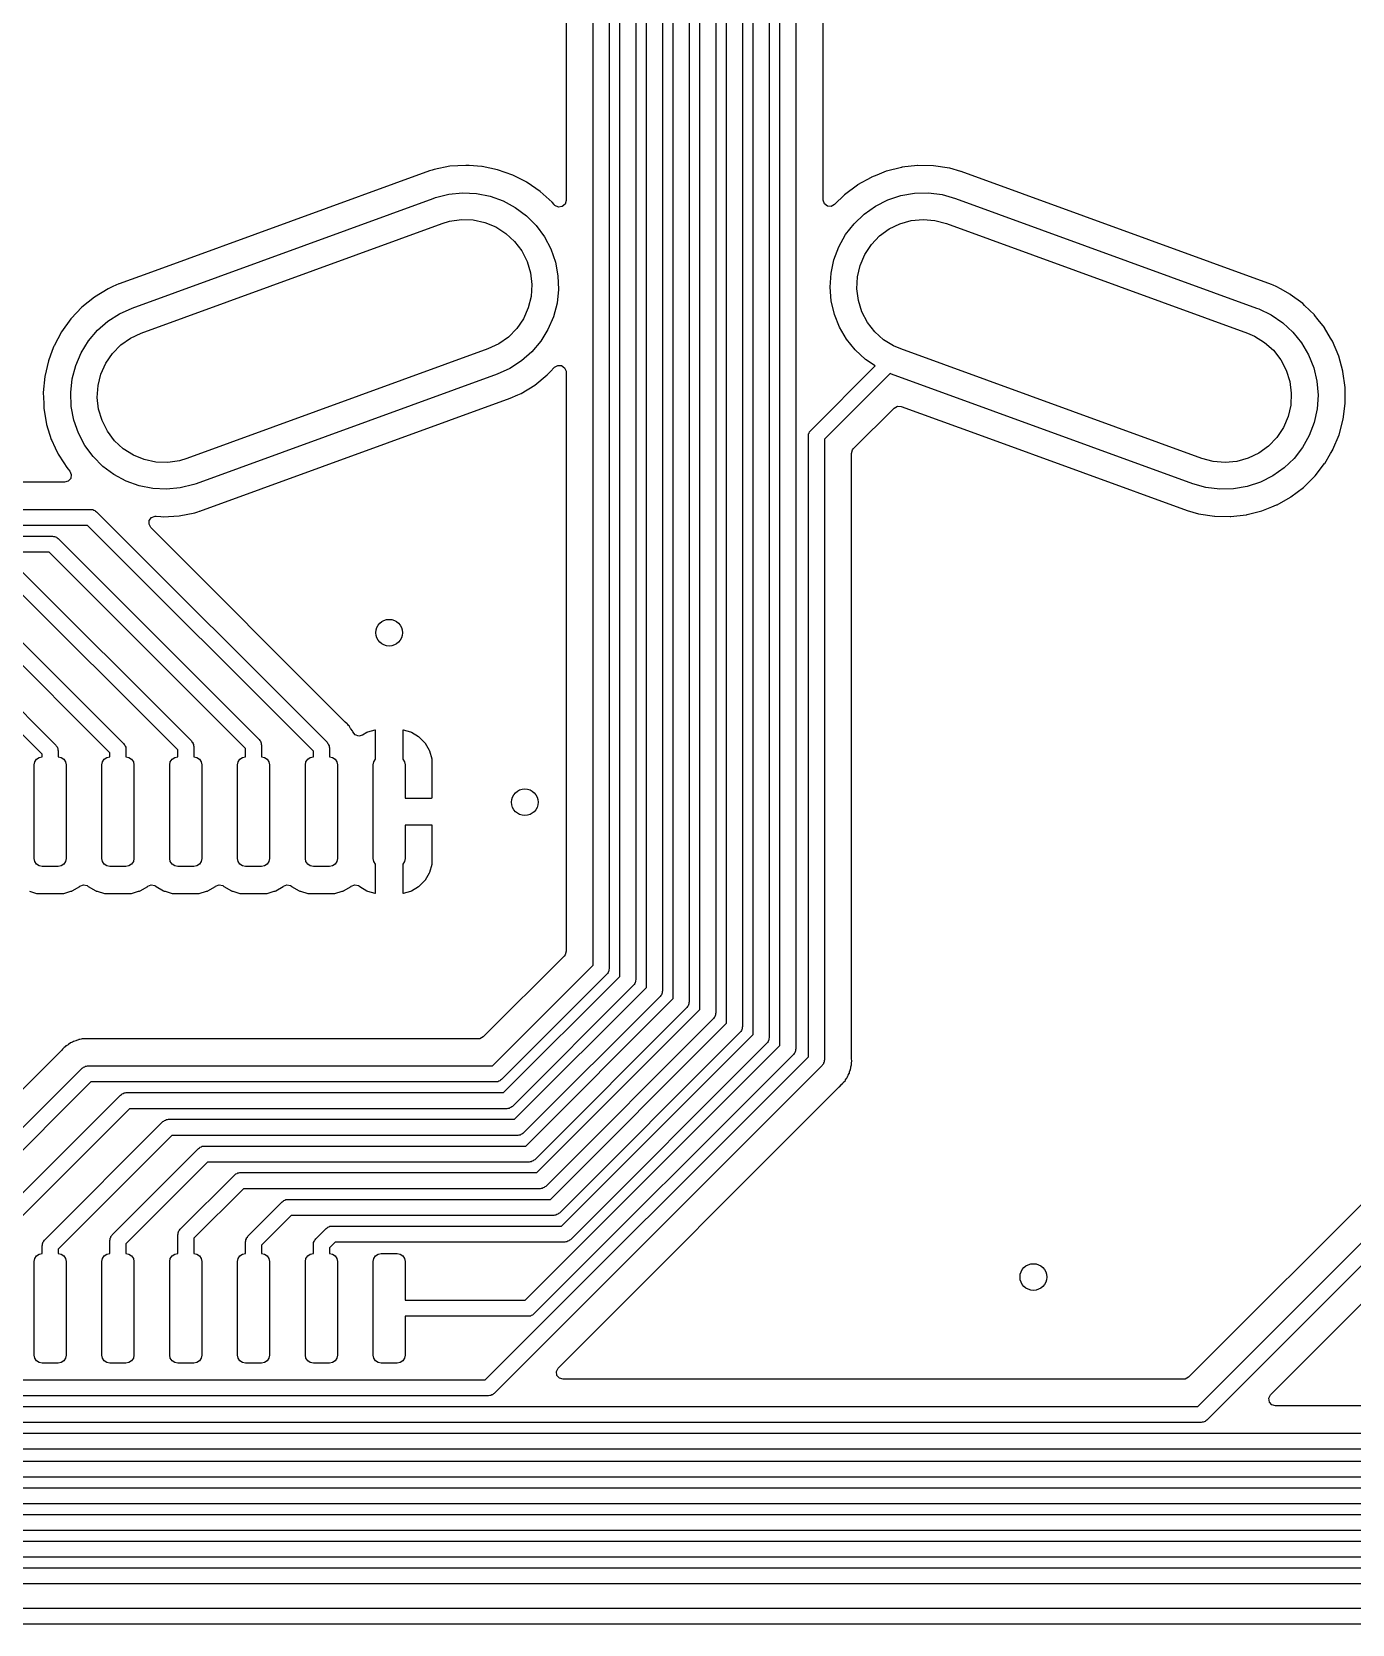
# Model space of a CAD drawing. Extents: x 14 to 417, y -165 to -100.
# Drawn here: x 203.49 to 228.22, y -162.71 to -132.89 of the extents above; entities that cross this region are included whole.
import ezdxf

# ---------------------------------------------------------------- set-up
doc = ezdxf.new("R2010")
doc.units = 0
doc.layers.add('BLACK', color=7, linetype='CONTINUOUS')

msp = doc.modelspace()

# ---------------------------------------------------------------- linework, layer by layer
at = {"layer": 'BLACK', "linetype": 'CONTINUOUS'}
for p, q in [((214.006, -150.373), (214.006, -114.037)), ((214.306, -114.099), (214.306, -150.436)), ((214.506, -150.58), (214.506, -114.244)), ((214.806, -114.306), (214.806, -150.642)), ((215.005, -150.787), (215.005, -114.451)), ((215.305, -114.513), (215.305, -150.849)), ((215.505, -150.994), (215.505, -114.658)), ((215.805, -114.72), (215.805, -151.056)), ((216.004, -151.201), (216.004, -114.865)), ((216.304, -114.927), (216.304, -151.263)), ((216.504, -151.459), (216.504, -115.072)), ((216.804, -115.134), (216.804, -151.475)), ((217.003, -151.666), (217.003, -115.279)), ((217.303, -115.341), (217.303, -151.702)), ((217.503, -151.872), (217.503, -118.897)), ((217.803, -118.96), (217.803, -151.935)), ((213.498, -130.64), (213.498, -136.052)), ((218.311, -136.04), (218.311, -130.675)), ((210.938, -135.498), (205.736, -137.392)), ((210.939, -135.498), (210.938, -135.498)), ((210.938, -135.498), (210.938, -135.498)), ((210.987, -135.483), (210.939, -135.498)), ((211.026, -135.471), (210.987, -135.483)), ((211.029, -135.469), (211.026, -135.471)), ((211.026, -135.471), (211.026, -135.471)), ((211.323, -135.412), (211.029, -135.469)), ((211.623, -135.394), (211.323, -135.412)), ((211.68, -135.399), (211.623, -135.394)), ((211.918, -135.416), (211.68, -135.399)), ((211.922, -135.416), (211.918, -135.416)), ((211.918, -135.416), (211.918, -135.416)), ((211.926, -135.417), (211.922, -135.416)), ((212.212, -135.477), (211.926, -135.417)), ((211.926, -135.417), (211.926, -135.417)), ((212.216, -135.478), (212.212, -135.477)), ((212.212, -135.477), (212.212, -135.477)), ((212.499, -135.577), (212.216, -135.478)), ((212.503, -135.579), (212.499, -135.577)), ((212.762, -135.712), (212.503, -135.579)), ((212.503, -135.579), (212.503, -135.579)), ((219.211, -135.619), (218.957, -135.762)), ((219.215, -135.617), (219.211, -135.619)), ((219.211, -135.619), (219.211, -135.619)), ((219.219, -135.615), (219.215, -135.617)), ((219.32, -135.575), (219.219, -135.615)), ((219.219, -135.615), (219.219, -135.615)), ((219.493, -135.505), (219.32, -135.575)), ((219.498, -135.504), (219.493, -135.505)), ((219.78, -135.433), (219.498, -135.504)), ((219.498, -135.504), (219.498, -135.504)), ((219.784, -135.432), (219.78, -135.433)), ((219.78, -135.433), (219.78, -135.433)), ((219.788, -135.431), (219.784, -135.432)), ((220.078, -135.398), (219.788, -135.431)), ((220.082, -135.397), (220.078, -135.398)), ((220.078, -135.398), (220.078, -135.398)), ((220.087, -135.397), (220.082, -135.397)), ((220.378, -135.402), (220.087, -135.397)), ((220.382, -135.402), (220.378, -135.402)), ((220.679, -135.447), (220.382, -135.402)), ((220.683, -135.448), (220.679, -135.447)), ((220.892, -135.509), (220.683, -135.448)), ((220.683, -135.448), (220.683, -135.448)), ((220.894, -135.51), (220.892, -135.509)), ((220.896, -135.51), (220.894, -135.51)), ((226.707, -137.625), (220.896, -135.51)), ((220.896, -135.51), (220.896, -135.51)), ((211.052, -135.998), (211.303, -135.935)), ((211.303, -135.935), (211.561, -135.909)), ((211.561, -135.909), (211.82, -135.921)), ((211.82, -135.921), (212.075, -135.972)), ((212.766, -135.714), (212.762, -135.712)), ((212.77, -135.716), (212.766, -135.714)), ((213.01, -135.882), (212.77, -135.716)), ((212.77, -135.716), (212.77, -135.716)), ((213.013, -135.884), (213.01, -135.882)), ((213.01, -135.882), (213.01, -135.882)), ((213.235, -136.086), (213.013, -135.884)), ((218.711, -135.947), (218.526, -136.13)), ((218.714, -135.944), (218.711, -135.947)), ((218.711, -135.947), (218.711, -135.947)), ((218.953, -135.764), (218.714, -135.944)), ((218.957, -135.762), (218.953, -135.764)), ((219.77, -135.96), (220.025, -135.916)), ((220.025, -135.916), (220.285, -135.91)), ((220.285, -135.91), (220.542, -135.943)), ((220.542, -135.943), (220.791, -136.013)), ((205.37, -138.066), (211.009, -136.013)), ((211.009, -136.013), (211.052, -135.998)), ((212.075, -135.972), (212.319, -136.059)), ((212.319, -136.059), (212.547, -136.182)), ((212.547, -136.182), (212.755, -136.337)), ((213.273, -136.13), (213.235, -136.086)), ((213.275, -136.133), (213.273, -136.13)), ((213.289, -136.147), (213.275, -136.133)), ((213.354, -136.176), (213.289, -136.147)), ((213.424, -136.166), (213.354, -136.176)), ((213.478, -136.12), (213.424, -136.166)), ((213.498, -136.052), (213.478, -136.12)), ((218.311, -136.049), (218.311, -136.04)), ((218.336, -136.115), (218.311, -136.049)), ((218.392, -136.158), (218.336, -136.115)), ((218.463, -136.164), (218.392, -136.158)), ((218.526, -136.13), (218.463, -136.164)), ((219.08, -136.308), (219.292, -136.158)), ((219.292, -136.158), (219.523, -136.041)), ((219.523, -136.041), (219.77, -135.96)), ((220.791, -136.013), (226.43, -138.066)), ((205.541, -138.535), (211.18, -136.483)), ((211.18, -136.483), (211.317, -136.442)), ((211.317, -136.442), (211.537, -136.41)), ((211.537, -136.41), (211.759, -136.417)), ((211.759, -136.417), (211.977, -136.464)), ((211.977, -136.464), (212.182, -136.548)), ((212.182, -136.548), (212.37, -136.668)), ((212.755, -136.337), (212.938, -136.521)), ((212.938, -136.521), (213.091, -136.731)), ((218.734, -136.692), (218.892, -136.487)), ((218.892, -136.487), (219.08, -136.308)), ((219.549, -136.586), (219.749, -136.489)), ((219.749, -136.489), (219.963, -136.429)), ((219.963, -136.429), (220.184, -136.408)), ((220.184, -136.408), (220.406, -136.426)), ((220.406, -136.426), (220.62, -136.483)), ((220.62, -136.483), (226.259, -138.535)), ((212.37, -136.668), (212.533, -136.818)), ((212.533, -136.818), (212.667, -136.996)), ((213.091, -136.731), (213.212, -136.96)), ((218.607, -136.918), (218.734, -136.692)), ((219.216, -136.878), (219.37, -136.717)), ((219.37, -136.717), (219.549, -136.586)), ((212.667, -136.996), (212.768, -137.194)), ((213.212, -136.96), (213.297, -137.205)), ((218.515, -137.161), (218.607, -136.918)), ((219.005, -137.268), (219.093, -137.063)), ((219.093, -137.063), (219.216, -136.878)), ((205.736, -137.392), (205.125, -137.614)), ((212.768, -137.194), (212.832, -137.407)), ((212.832, -137.407), (212.857, -137.627)), ((213.297, -137.205), (213.346, -137.46)), ((218.443, -137.673), (218.46, -137.414)), ((218.46, -137.414), (218.515, -137.161)), ((218.955, -137.484), (219.005, -137.268)), ((204.92, -137.704), (204.664, -137.86)), ((205.012, -137.664), (204.92, -137.704)), ((205.123, -137.615), (205.012, -137.664)), ((205.125, -137.614), (205.123, -137.615)), ((205.123, -137.615), (205.123, -137.615)), ((212.857, -137.627), (212.842, -137.849)), ((213.356, -137.719), (213.328, -137.977)), ((213.346, -137.46), (213.356, -137.719)), ((218.464, -137.932), (218.443, -137.673)), ((218.944, -137.706), (218.955, -137.484)), ((218.972, -137.926), (218.944, -137.706)), ((226.708, -137.626), (226.707, -137.625)), ((226.707, -137.625), (226.707, -137.625)), ((226.709, -137.626), (226.708, -137.626)), ((226.739, -137.639), (226.709, -137.626)), ((226.709, -137.626), (226.709, -137.626)), ((226.795, -137.662), (226.739, -137.639)), ((226.891, -137.715), (226.795, -137.662)), ((227.054, -137.805), (226.891, -137.715)), ((204.664, -137.86), (204.431, -138.049)), ((212.842, -137.849), (212.789, -138.065)), ((213.328, -137.977), (213.262, -138.228)), ((218.524, -138.184), (218.464, -137.932)), ((219.039, -138.138), (218.972, -137.926)), ((227.057, -137.807), (227.054, -137.805)), ((227.054, -137.805), (227.054, -137.805)), ((227.061, -137.81), (227.057, -137.807)), ((227.295, -137.984), (227.061, -137.81)), ((227.061, -137.81), (227.061, -137.81)), ((227.298, -137.986), (227.295, -137.984)), ((227.295, -137.984), (227.295, -137.984)), ((227.301, -137.989), (227.298, -137.986)), ((227.328, -138.016), (227.301, -137.989)), ((227.301, -137.989), (227.301, -137.989)), ((227.513, -138.195), (227.328, -138.016)), ((204.225, -138.267), (204.049, -138.511)), ((204.228, -138.264), (204.225, -138.267)), ((204.428, -138.052), (204.228, -138.264)), ((204.431, -138.049), (204.428, -138.052)), ((204.428, -138.052), (204.428, -138.052)), ((204.721, -138.483), (204.916, -138.312)), ((204.916, -138.312), (205.134, -138.172)), ((205.134, -138.172), (205.37, -138.066)), ((212.698, -138.268), (212.573, -138.451)), ((212.789, -138.065), (212.698, -138.268)), ((213.262, -138.228), (213.159, -138.466)), ((218.62, -138.425), (218.524, -138.184)), ((219.142, -138.335), (219.039, -138.138)), ((219.279, -138.51), (219.142, -138.335)), ((226.43, -138.066), (226.472, -138.082)), ((226.472, -138.082), (226.706, -138.195)), ((226.706, -138.195), (226.92, -138.34)), ((226.92, -138.34), (227.111, -138.517)), ((227.516, -138.199), (227.513, -138.195)), ((227.584, -138.285), (227.516, -138.199)), ((227.516, -138.199), (227.516, -138.199)), ((227.699, -138.431), (227.584, -138.285)), ((204.049, -138.511), (203.908, -138.775)), ((204.553, -138.681), (204.721, -138.483)), ((205.159, -138.758), (205.34, -138.63)), ((205.34, -138.63), (205.541, -138.535)), ((212.417, -138.61), (212.236, -138.738)), ((212.573, -138.451), (212.417, -138.61)), ((213.159, -138.466), (213.023, -138.687)), ((218.751, -138.649), (218.62, -138.425)), ((219.444, -138.659), (219.279, -138.51)), ((226.259, -138.535), (226.391, -138.592)), ((226.391, -138.592), (226.58, -138.709)), ((227.111, -138.517), (227.273, -138.719)), ((227.701, -138.435), (227.699, -138.431)), ((227.817, -138.63), (227.701, -138.435)), ((227.701, -138.435), (227.701, -138.435)), ((227.851, -138.689), (227.817, -138.63)), ((203.875, -138.861), (203.802, -139.056)), ((203.906, -138.779), (203.875, -138.861)), ((203.908, -138.775), (203.906, -138.779)), ((203.906, -138.779), (203.906, -138.779)), ((204.314, -139.14), (204.417, -138.902)), ((204.417, -138.902), (204.553, -138.681)), ((204.878, -139.1), (205.003, -138.917)), ((205.003, -138.917), (205.159, -138.758)), ((212.035, -138.833), (206.396, -140.885)), ((212.236, -138.738), (212.035, -138.833)), ((212.855, -138.885), (212.66, -139.056)), ((213.023, -138.687), (212.855, -138.885)), ((218.913, -138.851), (218.751, -138.649)), ((219.104, -139.028), (218.913, -138.851)), ((219.633, -138.776), (219.444, -138.659)), ((219.765, -138.833), (219.633, -138.776)), ((225.404, -140.885), (219.765, -138.833)), ((226.58, -138.709), (226.745, -138.858)), ((226.745, -138.858), (226.882, -139.033)), ((227.273, -138.719), (227.404, -138.943)), ((227.969, -138.966), (227.851, -138.689)), ((203.802, -139.056), (203.734, -139.348)), ((204.248, -139.391), (204.314, -139.14)), ((204.787, -139.303), (204.878, -139.1)), ((212.442, -139.196), (212.206, -139.302)), ((212.66, -139.056), (212.442, -139.196)), ((213.198, -139.263), (213.28, -139.176)), ((213.28, -139.176), (213.341, -139.14)), ((213.341, -139.14), (213.412, -139.143)), ((213.412, -139.143), (213.47, -139.184)), ((213.47, -139.184), (213.497, -139.25)), ((218.08, -140.356), (219.285, -139.151)), ((219.285, -139.151), (219.104, -139.028)), ((225.329, -158.634), (244.766, -139.197)), ((226.882, -139.033), (226.985, -139.23)), ((226.985, -139.23), (227.052, -139.442)), ((227.404, -138.943), (227.5, -139.184)), ((227.5, -139.184), (227.56, -139.436)), ((227.97, -138.97), (227.969, -138.966)), ((228.047, -139.251), (227.97, -138.97)), ((227.97, -138.97), (227.97, -138.97)), ((203.734, -139.348), (203.706, -139.647)), ((204.22, -139.649), (204.248, -139.391)), ((204.719, -139.741), (204.734, -139.519)), ((204.734, -139.519), (204.787, -139.303)), ((212.206, -139.302), (206.567, -141.355)), ((212.656, -139.664), (212.912, -139.508)), ((212.912, -139.508), (213.145, -139.319)), ((213.145, -139.319), (213.198, -139.263)), ((213.497, -139.25), (213.498, -139.263)), ((213.498, -139.263), (213.498, -150.111)), ((219.568, -139.292), (218.336, -140.524)), ((219.594, -139.302), (219.568, -139.292)), ((225.233, -141.355), (219.594, -139.302)), ((243.902, -139.341), (225.155, -158.088)), ((245.061, -139.327), (225.497, -158.89)), ((227.052, -139.442), (227.08, -139.662)), ((227.56, -139.436), (227.581, -139.695)), ((228.048, -139.255), (228.047, -139.251)), ((228.047, -139.251), (228.047, -139.251)), ((228.089, -139.552), (228.048, -139.255)), ((203.706, -139.647), (203.714, -139.848)), ((204.23, -139.908), (204.22, -139.649)), ((204.744, -139.961), (204.719, -139.741)), ((206.638, -141.87), (212.449, -139.755)), ((212.449, -139.755), (212.451, -139.754)), ((212.449, -139.755), (212.449, -139.755)), ((212.451, -139.754), (212.453, -139.753)), ((212.453, -139.753), (212.593, -139.691)), ((212.453, -139.753), (212.453, -139.753)), ((212.593, -139.691), (212.656, -139.664)), ((227.08, -139.662), (227.069, -139.884)), ((227.581, -139.695), (227.564, -139.954)), ((228.089, -139.556), (228.089, -139.552)), ((228.089, -139.647), (228.089, -139.556)), ((228.089, -139.556), (228.089, -139.556)), ((228.089, -139.651), (228.089, -139.647)), ((228.09, -139.852), (228.089, -139.651)), ((203.714, -139.848), (203.717, -139.938)), ((203.717, -139.938), (203.718, -139.947)), ((203.718, -139.947), (203.769, -140.242)), ((204.279, -140.163), (204.23, -139.908)), ((204.808, -140.174), (204.744, -139.961)), ((218.881, -140.698), (219.641, -139.938)), ((219.641, -139.938), (219.704, -139.904)), ((219.704, -139.904), (219.773, -139.909)), ((219.773, -139.909), (221.221, -140.435)), ((226.696, -158.41), (245.134, -139.972)), ((227.019, -140.1), (226.931, -140.305)), ((227.069, -139.884), (227.019, -140.1)), ((227.564, -139.954), (227.509, -140.207)), ((228.052, -140.15), (228.09, -139.852)), ((203.769, -140.242), (203.77, -140.246)), ((203.77, -140.246), (203.77, -140.246)), ((203.77, -140.246), (203.857, -140.525)), ((204.364, -140.408), (204.279, -140.163)), ((204.485, -140.637), (204.364, -140.408)), ((204.909, -140.372), (204.808, -140.174)), ((205.043, -140.55), (204.909, -140.372)), ((218.041, -140.423), (218.051, -140.406)), ((218.041, -140.443), (218.041, -140.423)), ((218.051, -140.406), (218.056, -140.387)), ((218.056, -140.387), (218.07, -140.373)), ((218.07, -140.373), (218.08, -140.356)), ((226.931, -140.305), (226.808, -140.49)), ((227.509, -140.207), (227.417, -140.45)), ((227.974, -140.44), (228.052, -140.15)), ((203.857, -140.525), (203.859, -140.529)), ((203.859, -140.529), (203.86, -140.532)), ((203.86, -140.532), (203.86, -140.532)), ((203.86, -140.532), (203.931, -140.685)), ((203.931, -140.685), (203.985, -140.801)), ((204.638, -140.847), (204.485, -140.637)), ((205.206, -140.7), (205.043, -140.55)), ((205.394, -140.82), (205.206, -140.7)), ((218.036, -140.462), (218.041, -140.443)), ((218.036, -152.084), (218.036, -140.462)), ((218.336, -140.524), (218.336, -152.146)), ((218.844, -140.787), (218.865, -140.719)), ((218.865, -140.719), (218.881, -140.698)), ((221.221, -140.435), (225.128, -141.858)), ((226.654, -140.651), (226.475, -140.782)), ((226.808, -140.49), (226.654, -140.651)), ((227.29, -140.676), (227.132, -140.881)), ((227.417, -140.45), (227.29, -140.676)), ((227.817, -140.788), (227.856, -140.72)), ((227.856, -140.72), (227.859, -140.717)), ((227.856, -140.72), (227.856, -140.72)), ((227.859, -140.717), (227.974, -140.44)), ((203.985, -140.801), (203.988, -140.804)), ((203.988, -140.804), (203.988, -140.804)), ((203.988, -140.804), (204.092, -140.967)), ((204.092, -140.967), (204.147, -141.053)), ((204.821, -141.031), (204.638, -140.847)), ((205.599, -140.904), (205.394, -140.82)), ((205.817, -140.951), (205.599, -140.904)), ((206.039, -140.958), (205.817, -140.951)), ((206.259, -140.926), (206.039, -140.958)), ((206.396, -140.885), (206.259, -140.926)), ((218.844, -152.109), (218.844, -140.787)), ((225.618, -140.942), (225.404, -140.885)), ((225.84, -140.96), (225.618, -140.942)), ((226.061, -140.939), (225.84, -140.96)), ((226.275, -140.879), (226.061, -140.939)), ((226.475, -140.782), (226.275, -140.879)), ((227.132, -140.881), (226.944, -141.06)), ((227.527, -141.209), (227.705, -140.979)), ((227.705, -140.979), (227.708, -140.976)), ((227.705, -140.979), (227.705, -140.979)), ((227.708, -140.976), (227.817, -140.788)), ((204.174, -141.308), (204.107, -141.327)), ((204.147, -141.053), (204.172, -141.083)), ((204.172, -141.083), (204.204, -141.12)), ((204.221, -141.255), (204.174, -141.308)), ((204.204, -141.12), (204.232, -141.185)), ((204.232, -141.185), (204.221, -141.255)), ((205.029, -141.186), (204.821, -141.031)), ((205.257, -141.309), (205.029, -141.186)), ((205.501, -141.396), (205.257, -141.309)), ((226.732, -141.21), (226.501, -141.327)), ((226.944, -141.06), (226.732, -141.21)), ((227.31, -141.424), (227.524, -141.213)), ((227.524, -141.213), (227.527, -141.209)), ((204.107, -141.327), (202.292, -141.327)), ((205.756, -141.447), (205.501, -141.396)), ((206.015, -141.459), (205.756, -141.447)), ((206.273, -141.433), (206.015, -141.459)), ((206.524, -141.37), (206.273, -141.433)), ((206.567, -141.355), (206.524, -141.37)), ((225.482, -141.425), (225.233, -141.355)), ((225.739, -141.458), (225.482, -141.425)), ((225.999, -141.452), (225.739, -141.458)), ((226.254, -141.408), (225.999, -141.452)), ((226.501, -141.327), (226.254, -141.408)), ((226.813, -141.749), (227.067, -141.606)), ((227.067, -141.606), (227.071, -141.604)), ((227.067, -141.606), (227.067, -141.606)), ((227.071, -141.604), (227.31, -141.424)), ((193.805, -141.836), (204.597, -141.836)), ((204.597, -141.836), (204.616, -141.841)), ((204.616, -141.841), (204.636, -141.841)), ((204.636, -141.841), (204.653, -141.851)), ((204.653, -141.851), (204.672, -141.856)), ((204.672, -141.856), (204.686, -141.87)), ((204.686, -141.87), (204.703, -141.88)), ((204.703, -141.88), (209.021, -146.198)), ((206.253, -141.956), (206.547, -141.899)), ((206.547, -141.899), (206.601, -141.882)), ((206.601, -141.882), (206.635, -141.871)), ((206.635, -141.871), (206.637, -141.87)), ((206.635, -141.871), (206.635, -141.871)), ((206.637, -141.87), (206.638, -141.87)), ((206.638, -141.87), (206.638, -141.87)), ((225.128, -141.858), (225.128, -141.858)), ((225.128, -141.858), (225.13, -141.858)), ((225.13, -141.858), (225.132, -141.859)), ((225.132, -141.859), (225.132, -141.859)), ((225.132, -141.859), (225.341, -141.92)), ((225.341, -141.92), (225.341, -141.92)), ((225.341, -141.92), (225.345, -141.921)), ((225.345, -141.921), (225.642, -141.966)), ((226.254, -141.933), (226.526, -141.864)), ((226.526, -141.864), (226.531, -141.863)), ((226.526, -141.864), (226.526, -141.864)), ((226.531, -141.863), (226.716, -141.789)), ((226.716, -141.789), (226.805, -141.753)), ((226.805, -141.753), (226.809, -141.751)), ((226.805, -141.753), (226.805, -141.753)), ((226.809, -141.751), (226.813, -141.749)), ((226.813, -141.749), (226.813, -141.749)), ((204.535, -142.136), (193.743, -142.136)), ((208.765, -146.366), (204.535, -142.136)), ((205.687, -142.116), (205.692, -142.045)), ((205.721, -142.178), (205.687, -142.116)), ((205.692, -142.045), (205.734, -141.989)), ((209.354, -145.812), (205.721, -142.178)), ((205.734, -141.989), (205.801, -141.964)), ((205.801, -141.964), (205.819, -141.964)), ((205.819, -141.964), (205.911, -141.97)), ((205.911, -141.97), (205.953, -141.974)), ((205.953, -141.974), (206.253, -141.956)), ((225.642, -141.966), (225.646, -141.966)), ((225.646, -141.966), (225.937, -141.971)), ((225.937, -141.971), (225.942, -141.971)), ((225.942, -141.971), (225.946, -141.97)), ((225.946, -141.97), (226.236, -141.937)), ((225.946, -141.97), (225.946, -141.97)), ((226.236, -141.937), (226.24, -141.936)), ((226.24, -141.936), (226.254, -141.933)), ((193.598, -142.335), (203.877, -142.335)), ((203.877, -142.335), (203.896, -142.341)), ((203.896, -142.341), (203.916, -142.341)), ((203.916, -142.341), (203.933, -142.35)), ((203.933, -142.35), (203.952, -142.356)), ((203.952, -142.356), (203.966, -142.37)), ((203.966, -142.37), (203.983, -142.379)), ((203.983, -142.379), (207.751, -146.147)), ((203.815, -142.635), (193.536, -142.635)), ((207.495, -146.315), (203.815, -142.635)), ((203.187, -142.879), (206.481, -146.173)), ((202.366, -143.378), (205.211, -146.223)), ((206.225, -146.341), (203.019, -143.135)), ((204.955, -146.392), (202.198, -143.634)), ((201.57, -143.878), (203.941, -146.249)), ((203.685, -146.417), (201.402, -144.134)), ((209.363, -145.82), (209.354, -145.812)), ((209.399, -145.85), (209.363, -145.82)), ((209.404, -145.856), (209.399, -145.85)), ((209.411, -145.867), (209.404, -145.856)), ((209.424, -145.882), (209.411, -145.867)), ((209.439, -145.897), (209.424, -145.882)), ((209.443, -145.904), (209.439, -145.897)), ((209.463, -145.937), (209.443, -145.904)), ((209.443, -145.904), (209.443, -145.904)), ((209.469, -145.947), (209.463, -145.937)), ((209.497, -145.984), (209.469, -145.947)), ((209.504, -146.002), (209.497, -145.984)), ((209.549, -146.059), (209.504, -146.002)), ((209.616, -146.081), (209.549, -146.059)), ((209.685, -146.064), (209.616, -146.081)), ((209.765, -146.016), (209.685, -146.064)), ((209.779, -146.01), (209.765, -146.016)), ((209.919, -145.969), (209.779, -146.01)), ((209.927, -145.971), (209.919, -145.969)), ((209.931, -145.984), (209.927, -145.971)), ((209.931, -146.514), (209.931, -145.984)), ((210.442, -145.971), (210.439, -145.978)), ((210.439, -145.978), (210.439, -146.514)), ((210.456, -145.971), (210.442, -145.971)), ((210.591, -146.01), (210.456, -145.971)), ((210.605, -146.016), (210.591, -146.01)), ((210.735, -146.093), (210.605, -146.016)), ((210.747, -146.103), (210.735, -146.093)), ((203.941, -146.249), (203.951, -146.266)), ((203.951, -146.266), (203.965, -146.28)), ((203.965, -146.28), (203.97, -146.299)), ((203.97, -146.299), (203.98, -146.316)), ((203.98, -146.316), (203.98, -146.336)), ((203.98, -146.336), (203.985, -146.355)), ((203.985, -146.355), (203.985, -146.471)), ((204.955, -146.471), (204.955, -146.392)), ((205.211, -146.223), (205.221, -146.24)), ((205.221, -146.24), (205.235, -146.254)), ((205.235, -146.254), (205.24, -146.273)), ((205.24, -146.273), (205.25, -146.291)), ((205.25, -146.291), (205.25, -146.31)), ((205.25, -146.31), (205.255, -146.329)), ((205.255, -146.329), (205.255, -146.471)), ((206.225, -146.471), (206.225, -146.341)), ((206.481, -146.173), (206.491, -146.19)), ((206.491, -146.19), (206.505, -146.204)), ((206.505, -146.204), (206.51, -146.223)), ((206.51, -146.223), (206.52, -146.24)), ((206.52, -146.24), (206.52, -146.26)), ((206.52, -146.26), (206.525, -146.279)), ((206.525, -146.279), (206.525, -146.471)), ((207.495, -146.471), (207.495, -146.315)), ((207.751, -146.147), (207.761, -146.164)), ((207.761, -146.164), (207.775, -146.178)), ((207.775, -146.178), (207.78, -146.197)), ((207.78, -146.197), (207.79, -146.214)), ((207.79, -146.214), (207.79, -146.234)), ((207.79, -146.234), (207.795, -146.253)), ((207.795, -146.253), (207.795, -146.471)), ((208.765, -146.471), (208.765, -146.366)), ((209.021, -146.198), (209.031, -146.215)), ((209.031, -146.215), (209.045, -146.229)), ((209.045, -146.229), (209.05, -146.248)), ((209.05, -146.248), (209.06, -146.265)), ((209.06, -146.265), (209.06, -146.285)), ((209.06, -146.285), (209.065, -146.304)), ((209.065, -146.304), (209.065, -146.471)), ((210.853, -146.209), (210.747, -146.103)), ((210.863, -146.221), (210.853, -146.209)), ((210.94, -146.351), (210.863, -146.221)), ((210.946, -146.365), (210.94, -146.351)), ((210.988, -146.511), (210.946, -146.365)), ((203.535, -146.621), (203.546, -146.564)), ((203.535, -148.371), (203.535, -146.621)), ((203.546, -146.564), (203.579, -146.515)), ((203.579, -146.515), (203.628, -146.482)), ((203.628, -146.482), (203.685, -146.471)), ((203.685, -146.471), (203.685, -146.417)), ((203.985, -146.471), (204.042, -146.482)), ((204.042, -146.482), (204.091, -146.515)), ((204.091, -146.515), (204.124, -146.564)), ((204.124, -146.564), (204.135, -146.621)), ((204.135, -146.621), (204.135, -148.371)), ((204.805, -146.621), (204.816, -146.564)), ((204.805, -148.371), (204.805, -146.621)), ((204.816, -146.564), (204.849, -146.515)), ((204.849, -146.515), (204.898, -146.482)), ((204.898, -146.482), (204.955, -146.471)), ((205.255, -146.471), (205.312, -146.482)), ((205.312, -146.482), (205.361, -146.515)), ((205.361, -146.515), (205.394, -146.564)), ((205.394, -146.564), (205.405, -146.621)), ((205.405, -146.621), (205.405, -148.371)), ((206.075, -146.621), (206.086, -146.564)), ((206.075, -148.371), (206.075, -146.621)), ((206.086, -146.564), (206.119, -146.515)), ((206.119, -146.515), (206.168, -146.482)), ((206.168, -146.482), (206.225, -146.471)), ((206.525, -146.471), (206.582, -146.482)), ((206.582, -146.482), (206.631, -146.515)), ((206.631, -146.515), (206.664, -146.564)), ((206.664, -146.564), (206.675, -146.621)), ((206.675, -146.621), (206.675, -148.371)), ((207.345, -146.621), (207.356, -146.564)), ((207.345, -148.371), (207.345, -146.621)), ((207.356, -146.564), (207.389, -146.515)), ((207.389, -146.515), (207.438, -146.482)), ((207.438, -146.482), (207.495, -146.471)), ((207.795, -146.471), (207.852, -146.482)), ((207.852, -146.482), (207.901, -146.515)), ((207.901, -146.515), (207.934, -146.564)), ((207.934, -146.564), (207.945, -146.621)), ((207.945, -146.621), (207.945, -148.371)), ((208.615, -146.621), (208.626, -146.564)), ((208.615, -148.371), (208.615, -146.621)), ((208.626, -146.564), (208.659, -146.515)), ((208.659, -146.515), (208.708, -146.482)), ((208.708, -146.482), (208.765, -146.471)), ((209.065, -146.471), (209.122, -146.482)), ((209.122, -146.482), (209.171, -146.515)), ((209.171, -146.515), (209.204, -146.564)), ((209.204, -146.564), (209.215, -146.621)), ((209.215, -146.621), (209.215, -148.371)), ((209.885, -146.621), (209.896, -146.564)), ((209.885, -148.371), (209.885, -146.621)), ((209.896, -146.564), (209.929, -146.515)), ((209.929, -146.515), (209.931, -146.514)), ((210.439, -146.514), (210.441, -146.515)), ((210.441, -146.515), (210.474, -146.564)), ((210.474, -146.564), (210.485, -146.621)), ((210.485, -146.621), (210.485, -147.242)), ((210.991, -146.524), (210.988, -146.511)), ((210.993, -146.552), (210.991, -146.524)), ((210.993, -146.557), (210.993, -146.552)), ((210.993, -147.228), (210.993, -146.557)), ((210.485, -147.242), (210.975, -147.242)), ((210.975, -147.242), (210.99, -147.238)), ((210.99, -147.238), (210.991, -147.236)), ((210.991, -147.236), (210.993, -147.228)), ((210.979, -147.75), (210.485, -147.75)), ((210.485, -147.75), (210.485, -148.371)), ((210.987, -147.752), (210.979, -147.75)), ((210.989, -147.753), (210.987, -147.752)), ((210.993, -147.768), (210.989, -147.753)), ((210.993, -148.435), (210.993, -147.768)), ((203.546, -148.428), (203.535, -148.371)), ((203.579, -148.477), (203.546, -148.428)), ((203.628, -148.51), (203.579, -148.477)), ((204.091, -148.477), (204.042, -148.51)), ((204.124, -148.428), (204.091, -148.477)), ((204.135, -148.371), (204.124, -148.428)), ((204.816, -148.428), (204.805, -148.371)), ((204.849, -148.477), (204.816, -148.428)), ((204.898, -148.51), (204.849, -148.477)), ((205.361, -148.477), (205.312, -148.51)), ((205.394, -148.428), (205.361, -148.477)), ((205.405, -148.371), (205.394, -148.428)), ((206.086, -148.428), (206.075, -148.371)), ((206.119, -148.477), (206.086, -148.428)), ((206.168, -148.51), (206.119, -148.477)), ((206.631, -148.477), (206.582, -148.51)), ((206.664, -148.428), (206.631, -148.477)), ((206.675, -148.371), (206.664, -148.428)), ((207.356, -148.428), (207.345, -148.371)), ((207.389, -148.477), (207.356, -148.428)), ((207.438, -148.51), (207.389, -148.477)), ((207.901, -148.477), (207.852, -148.51)), ((207.934, -148.428), (207.901, -148.477)), ((207.945, -148.371), (207.934, -148.428)), ((208.626, -148.428), (208.615, -148.371)), ((208.659, -148.477), (208.626, -148.428)), ((208.708, -148.51), (208.659, -148.477)), ((209.171, -148.477), (209.122, -148.51)), ((209.204, -148.428), (209.171, -148.477)), ((209.215, -148.371), (209.204, -148.428)), ((209.896, -148.428), (209.885, -148.371)), ((209.929, -148.477), (209.896, -148.428)), ((209.931, -148.478), (209.929, -148.477)), ((209.931, -149.014), (209.931, -148.478)), ((210.441, -148.477), (210.439, -148.478)), ((210.439, -148.478), (210.439, -149.008)), ((210.474, -148.428), (210.441, -148.477)), ((210.485, -148.371), (210.474, -148.428)), ((210.946, -148.627), (210.988, -148.481)), ((210.988, -148.481), (210.991, -148.468)), ((210.991, -148.468), (210.993, -148.44)), ((210.993, -148.44), (210.993, -148.435)), ((203.685, -148.521), (203.628, -148.51)), ((203.985, -148.521), (203.685, -148.521)), ((204.042, -148.51), (203.985, -148.521)), ((204.955, -148.521), (204.898, -148.51)), ((205.255, -148.521), (204.955, -148.521)), ((205.312, -148.51), (205.255, -148.521)), ((206.225, -148.521), (206.168, -148.51)), ((206.525, -148.521), (206.225, -148.521)), ((206.582, -148.51), (206.525, -148.521)), ((207.495, -148.521), (207.438, -148.51)), ((207.795, -148.521), (207.495, -148.521)), ((207.852, -148.51), (207.795, -148.521)), ((208.765, -148.521), (208.708, -148.51)), ((209.065, -148.521), (208.765, -148.521)), ((209.122, -148.51), (209.065, -148.521)), ((210.853, -148.783), (210.863, -148.771)), ((210.863, -148.771), (210.94, -148.641)), ((210.94, -148.641), (210.946, -148.627)), ((203.447, -148.988), (203.581, -149.027)), ((203.581, -149.027), (203.588, -149.027)), ((203.588, -149.027), (203.588, -149.027)), ((203.588, -149.027), (203.616, -149.029)), ((203.616, -149.029), (203.616, -149.029)), ((203.616, -149.029), (203.618, -149.029)), ((203.618, -149.029), (204.052, -149.029)), ((204.052, -149.029), (204.054, -149.029)), ((204.054, -149.029), (204.082, -149.027)), ((204.054, -149.029), (204.054, -149.029)), ((204.082, -149.027), (204.082, -149.027)), ((204.082, -149.027), (204.089, -149.027)), ((204.089, -149.027), (204.223, -148.988)), ((204.223, -148.988), (204.241, -148.982)), ((204.241, -148.982), (204.249, -148.98)), ((204.241, -148.982), (204.241, -148.982)), ((204.249, -148.98), (204.392, -148.895)), ((204.392, -148.895), (204.394, -148.893)), ((204.394, -148.893), (204.459, -148.867)), ((204.459, -148.867), (204.528, -148.881)), ((204.528, -148.881), (204.544, -148.892)), ((204.544, -148.892), (204.548, -148.895)), ((204.548, -148.895), (204.691, -148.98)), ((204.691, -148.98), (204.699, -148.982)), ((204.699, -148.982), (204.699, -148.982)), ((204.699, -148.982), (204.717, -148.988)), ((204.717, -148.988), (204.851, -149.027)), ((204.851, -149.027), (204.858, -149.027)), ((204.858, -149.027), (204.858, -149.027)), ((204.858, -149.027), (204.886, -149.029)), ((204.886, -149.029), (204.886, -149.029)), ((204.886, -149.029), (204.888, -149.029)), ((204.888, -149.029), (205.322, -149.029)), ((205.322, -149.029), (205.324, -149.029)), ((205.324, -149.029), (205.352, -149.027)), ((205.324, -149.029), (205.324, -149.029)), ((205.352, -149.027), (205.352, -149.027)), ((205.352, -149.027), (205.359, -149.027)), ((205.359, -149.027), (205.493, -148.988)), ((205.493, -148.988), (205.511, -148.982)), ((205.511, -148.982), (205.519, -148.98)), ((205.511, -148.982), (205.511, -148.982)), ((205.519, -148.98), (205.662, -148.895)), ((205.662, -148.895), (205.664, -148.893)), ((205.664, -148.893), (205.729, -148.867)), ((205.729, -148.867), (205.798, -148.881)), ((205.798, -148.881), (205.814, -148.892)), ((205.814, -148.892), (205.818, -148.895)), ((205.818, -148.895), (205.961, -148.98)), ((205.961, -148.98), (205.969, -148.982)), ((205.969, -148.982), (205.969, -148.982)), ((205.969, -148.982), (205.987, -148.988)), ((205.987, -148.988), (206.121, -149.027)), ((206.121, -149.027), (206.128, -149.027)), ((206.128, -149.027), (206.128, -149.027)), ((206.128, -149.027), (206.156, -149.029)), ((206.156, -149.029), (206.156, -149.029)), ((206.156, -149.029), (206.158, -149.029)), ((206.158, -149.029), (206.592, -149.029)), ((206.592, -149.029), (206.594, -149.029)), ((206.594, -149.029), (206.622, -149.027)), ((206.594, -149.029), (206.594, -149.029)), ((206.622, -149.027), (206.622, -149.027)), ((206.622, -149.027), (206.629, -149.027)), ((206.629, -149.027), (206.763, -148.988)), ((206.763, -148.988), (206.781, -148.982)), ((206.781, -148.982), (206.789, -148.98)), ((206.781, -148.982), (206.781, -148.982)), ((206.789, -148.98), (206.932, -148.895)), ((206.932, -148.895), (206.934, -148.893)), ((206.934, -148.893), (206.999, -148.867)), ((206.999, -148.867), (207.068, -148.881)), ((207.068, -148.881), (207.084, -148.892)), ((207.084, -148.892), (207.088, -148.895)), ((207.088, -148.895), (207.231, -148.98)), ((207.231, -148.98), (207.239, -148.982)), ((207.239, -148.982), (207.239, -148.982)), ((207.239, -148.982), (207.257, -148.988)), ((207.257, -148.988), (207.391, -149.027)), ((207.391, -149.027), (207.398, -149.027)), ((207.398, -149.027), (207.398, -149.027)), ((207.398, -149.027), (207.426, -149.029)), ((207.426, -149.029), (207.426, -149.029)), ((207.426, -149.029), (207.428, -149.029)), ((207.428, -149.029), (207.862, -149.029)), ((207.862, -149.029), (207.864, -149.029)), ((207.864, -149.029), (207.892, -149.027)), ((207.864, -149.029), (207.864, -149.029)), ((207.892, -149.027), (207.892, -149.027)), ((207.892, -149.027), (207.899, -149.027)), ((207.899, -149.027), (208.033, -148.988)), ((208.033, -148.988), (208.051, -148.982)), ((208.051, -148.982), (208.059, -148.98)), ((208.051, -148.982), (208.051, -148.982)), ((208.059, -148.98), (208.202, -148.895)), ((208.202, -148.895), (208.204, -148.893)), ((208.204, -148.893), (208.269, -148.867)), ((208.269, -148.867), (208.338, -148.881)), ((208.338, -148.881), (208.354, -148.892)), ((208.354, -148.892), (208.358, -148.895)), ((208.358, -148.895), (208.501, -148.98)), ((208.501, -148.98), (208.509, -148.982)), ((208.509, -148.982), (208.509, -148.982)), ((208.509, -148.982), (208.527, -148.988)), ((208.527, -148.988), (208.661, -149.027)), ((208.661, -149.027), (208.668, -149.027)), ((208.668, -149.027), (208.668, -149.027)), ((208.668, -149.027), (208.696, -149.029)), ((208.696, -149.029), (208.696, -149.029)), ((208.696, -149.029), (208.698, -149.029)), ((208.698, -149.029), (209.132, -149.029)), ((209.132, -149.029), (209.134, -149.029)), ((209.134, -149.029), (209.162, -149.027)), ((209.134, -149.029), (209.134, -149.029)), ((209.162, -149.027), (209.162, -149.027)), ((209.162, -149.027), (209.169, -149.027)), ((209.169, -149.027), (209.303, -148.988)), ((209.303, -148.988), (209.321, -148.982)), ((209.321, -148.982), (209.329, -148.98)), ((209.321, -148.982), (209.321, -148.982)), ((209.329, -148.98), (209.472, -148.895)), ((209.472, -148.895), (209.475, -148.893)), ((209.475, -148.893), (209.539, -148.867)), ((209.539, -148.867), (209.609, -148.881)), ((209.609, -148.881), (209.628, -148.893)), ((209.628, -148.893), (209.635, -148.899)), ((209.635, -148.899), (209.765, -148.976)), ((209.765, -148.976), (209.779, -148.982)), ((209.779, -148.982), (209.914, -149.021)), ((209.914, -149.021), (209.928, -149.021)), ((209.928, -149.021), (209.931, -149.014)), ((210.439, -149.008), (210.443, -149.021)), ((210.443, -149.021), (210.451, -149.023)), ((210.451, -149.023), (210.591, -148.982)), ((210.591, -148.982), (210.605, -148.976)), ((210.605, -148.976), (210.735, -148.899)), ((210.735, -148.899), (210.747, -148.889)), ((210.747, -148.889), (210.853, -148.783)), ((213.461, -150.2), (211.948, -151.713)), ((213.478, -150.179), (213.461, -150.2)), ((213.498, -150.111), (213.478, -150.179)), ((212.121, -152.258), (214.006, -150.373)), ((214.262, -150.542), (212.289, -152.514)), ((214.272, -150.524), (214.262, -150.542)), ((214.286, -150.511), (214.272, -150.524)), ((214.291, -150.491), (214.286, -150.511)), ((214.301, -150.474), (214.291, -150.491)), ((214.306, -150.436), (214.301, -150.455)), ((214.301, -150.455), (214.301, -150.474)), ((212.328, -152.758), (214.506, -150.58)), ((214.762, -150.748), (212.496, -153.014)), ((212.535, -153.257), (215.005, -150.787)), ((214.772, -150.731), (214.762, -150.748)), ((214.785, -150.717), (214.772, -150.731)), ((214.791, -150.698), (214.785, -150.717)), ((214.8, -150.681), (214.791, -150.698)), ((214.806, -150.642), (214.8, -150.661)), ((214.8, -150.661), (214.8, -150.681)), ((215.305, -150.849), (215.3, -150.868)), ((215.261, -150.955), (212.703, -153.513)), ((212.742, -153.757), (215.505, -150.994)), ((215.761, -151.162), (212.91, -154.013)), ((215.271, -150.938), (215.261, -150.955)), ((215.285, -150.924), (215.271, -150.938)), ((215.29, -150.905), (215.285, -150.924)), ((215.3, -150.888), (215.29, -150.905)), ((215.3, -150.868), (215.3, -150.888)), ((215.771, -151.145), (215.761, -151.162)), ((215.784, -151.131), (215.771, -151.145)), ((215.79, -151.112), (215.784, -151.131)), ((215.799, -151.095), (215.79, -151.112)), ((215.805, -151.056), (215.799, -151.075)), ((215.799, -151.075), (215.799, -151.095)), ((212.949, -154.256), (216.004, -151.201)), ((216.26, -151.369), (213.117, -154.512)), ((213.207, -154.756), (216.504, -151.459)), ((216.27, -151.352), (216.26, -151.369)), ((216.284, -151.338), (216.27, -151.352)), ((216.289, -151.319), (216.284, -151.338)), ((216.299, -151.302), (216.289, -151.319)), ((216.304, -151.263), (216.299, -151.282)), ((216.299, -151.282), (216.299, -151.302)), ((204.414, -151.759), (204.394, -151.763)), ((204.434, -151.753), (204.414, -151.759)), ((204.48, -151.751), (204.434, -151.753)), ((204.492, -151.75), (204.48, -151.751)), ((204.493, -151.75), (204.492, -151.75)), ((204.497, -151.75), (204.493, -151.75)), ((204.493, -151.75), (204.493, -151.75)), ((204.526, -151.75), (204.497, -151.75)), ((204.53, -151.75), (204.526, -151.75)), ((204.593, -151.748), (204.53, -151.75)), ((204.6, -151.747), (204.593, -151.748)), ((204.593, -151.748), (204.593, -151.748)), ((204.608, -151.749), (204.6, -151.747)), ((204.62, -151.75), (204.608, -151.749)), ((211.858, -151.75), (204.62, -151.75)), ((211.885, -151.747), (211.858, -151.75)), ((211.948, -151.713), (211.885, -151.747)), ((216.76, -151.627), (213.375, -155.012)), ((213.413, -155.255), (217.003, -151.666)), ((216.77, -151.61), (216.76, -151.627)), ((216.783, -151.596), (216.77, -151.61)), ((216.789, -151.577), (216.783, -151.596)), ((216.798, -151.56), (216.789, -151.577)), ((216.804, -151.521), (216.798, -151.54)), ((216.798, -151.54), (216.798, -151.56)), ((216.804, -151.475), (216.804, -151.475)), ((216.804, -151.475), (216.804, -151.521)), ((217.303, -151.728), (217.298, -151.747)), ((217.298, -151.747), (217.298, -151.767)), ((217.303, -151.702), (217.303, -151.702)), ((217.303, -151.702), (217.303, -151.728)), ((204.046, -151.969), (200.924, -155.091)), ((204.054, -151.96), (204.046, -151.969)), ((204.068, -151.943), (204.054, -151.96)), ((204.084, -151.924), (204.068, -151.943)), ((204.101, -151.912), (204.084, -151.924)), ((204.116, -151.899), (204.101, -151.912)), ((204.131, -151.884), (204.116, -151.899)), ((204.138, -151.88), (204.131, -151.884)), ((204.171, -151.86), (204.138, -151.88)), ((204.138, -151.88), (204.138, -151.88)), ((204.181, -151.854), (204.171, -151.86)), ((204.182, -151.853), (204.181, -151.854)), ((204.218, -151.827), (204.182, -151.853)), ((204.238, -151.819), (204.218, -151.827)), ((204.256, -151.81), (204.238, -151.819)), ((204.274, -151.799), (204.256, -151.81)), ((204.319, -151.786), (204.274, -151.799)), ((204.33, -151.782), (204.319, -151.786)), ((204.366, -151.768), (204.33, -151.782)), ((204.373, -151.765), (204.366, -151.768)), ((204.366, -151.768), (204.366, -151.768)), ((204.381, -151.764), (204.373, -151.765)), ((204.387, -151.764), (204.381, -151.764)), ((204.381, -151.764), (204.381, -151.764)), ((204.394, -151.763), (204.387, -151.764)), ((212.729, -156.646), (217.503, -151.872)), ((217.759, -152.041), (212.897, -156.902)), ((217.259, -151.834), (213.582, -155.511)), ((217.269, -151.817), (217.259, -151.834)), ((217.283, -151.803), (217.269, -151.817)), ((217.288, -151.784), (217.283, -151.803)), ((217.298, -151.767), (217.288, -151.784)), ((217.769, -152.024), (217.759, -152.041)), ((217.783, -152.01), (217.769, -152.024)), ((217.788, -151.991), (217.783, -152.01)), ((217.797, -151.973), (217.788, -151.991)), ((217.803, -151.935), (217.797, -151.954)), ((217.797, -151.954), (217.797, -151.973)), ((201.189, -155.545), (204.432, -152.302)), ((204.432, -152.302), (204.449, -152.292)), ((204.449, -152.292), (204.463, -152.278)), ((204.463, -152.278), (204.482, -152.273)), ((204.482, -152.273), (204.499, -152.263)), ((204.499, -152.263), (204.519, -152.263)), ((204.519, -152.263), (204.538, -152.258)), ((204.538, -152.258), (212.121, -152.258)), ((211.985, -158.134), (218.036, -152.084)), ((218.292, -152.252), (212.154, -158.39)), ((218.302, -152.235), (218.292, -152.252)), ((218.316, -152.221), (218.302, -152.235)), ((218.321, -152.202), (218.316, -152.221)), ((218.331, -152.185), (218.321, -152.202)), ((218.336, -152.146), (218.331, -152.165)), ((218.331, -152.165), (218.331, -152.185)), ((218.808, -152.37), (218.815, -152.351)), ((218.815, -152.351), (218.823, -152.331)), ((218.823, -152.331), (218.831, -152.286)), ((218.831, -152.286), (218.833, -152.274)), ((218.833, -152.274), (218.843, -152.237)), ((218.843, -152.237), (218.844, -152.229)), ((218.845, -152.121), (218.844, -152.109)), ((218.844, -152.208), (218.846, -152.188)), ((218.844, -152.229), (218.844, -152.208)), ((218.849, -152.167), (218.845, -152.121)), ((218.846, -152.188), (218.848, -152.175)), ((218.848, -152.175), (218.849, -152.167)), ((204.6, -152.558), (201.445, -155.713)), ((212.183, -152.558), (204.6, -152.558)), ((212.202, -152.553), (212.183, -152.558)), ((212.222, -152.553), (212.202, -152.553)), ((212.239, -152.543), (212.222, -152.553)), ((212.258, -152.538), (212.239, -152.543)), ((212.272, -152.524), (212.258, -152.538)), ((212.289, -152.514), (212.272, -152.524)), ((218.609, -152.657), (218.618, -152.648)), ((218.618, -152.648), (218.658, -152.606)), ((218.658, -152.606), (218.66, -152.603)), ((218.66, -152.603), (218.681, -152.582)), ((218.681, -152.582), (218.684, -152.579)), ((218.684, -152.579), (218.691, -152.57)), ((218.691, -152.57), (218.702, -152.558)), ((218.702, -152.558), (218.723, -152.536)), ((218.723, -152.536), (218.728, -152.527)), ((218.728, -152.527), (218.733, -152.517)), ((218.733, -152.517), (218.744, -152.501)), ((218.744, -152.501), (218.752, -152.49)), ((218.752, -152.49), (218.757, -152.484)), ((218.757, -152.484), (218.76, -152.477)), ((218.76, -152.477), (218.776, -152.441)), ((218.776, -152.441), (218.781, -152.431)), ((218.781, -152.431), (218.799, -152.397)), ((218.799, -152.397), (218.803, -152.39)), ((218.799, -152.397), (218.799, -152.397)), ((218.803, -152.39), (218.808, -152.37)), ((202.459, -155.494), (205.152, -152.802)), ((205.152, -152.802), (205.169, -152.792)), ((205.169, -152.792), (205.183, -152.778)), ((205.183, -152.778), (205.202, -152.773)), ((205.202, -152.773), (205.219, -152.763)), ((205.219, -152.763), (205.239, -152.763)), ((205.239, -152.763), (205.258, -152.758)), ((205.258, -152.758), (212.328, -152.758)), ((213.353, -157.91), (218.594, -152.67)), ((218.594, -152.67), (218.602, -152.662)), ((218.602, -152.662), (218.609, -152.657)), ((218.602, -152.662), (218.602, -152.662)), ((205.32, -153.058), (202.715, -155.663)), ((212.39, -153.058), (205.32, -153.058)), ((212.409, -153.053), (212.39, -153.058)), ((212.429, -153.053), (212.409, -153.053)), ((212.446, -153.043), (212.429, -153.053)), ((212.465, -153.038), (212.446, -153.043)), ((212.479, -153.024), (212.465, -153.038)), ((212.496, -153.014), (212.479, -153.024)), ((203.729, -155.52), (205.948, -153.301)), ((205.948, -153.301), (205.965, -153.291)), ((205.965, -153.291), (205.979, -153.277)), ((205.979, -153.277), (205.998, -153.272)), ((205.998, -153.272), (206.015, -153.262)), ((206.015, -153.262), (206.035, -153.262)), ((206.035, -153.262), (206.054, -153.257)), ((206.054, -153.257), (212.535, -153.257)), ((212.653, -153.542), (212.636, -153.552)), ((212.672, -153.537), (212.653, -153.542)), ((212.686, -153.523), (212.672, -153.537)), ((212.703, -153.513), (212.686, -153.523)), ((206.116, -153.557), (203.985, -155.688)), ((204.999, -155.418), (206.616, -153.801)), ((212.597, -153.557), (206.116, -153.557)), ((206.616, -153.801), (206.634, -153.791)), ((206.634, -153.791), (206.648, -153.777)), ((206.648, -153.777), (206.667, -153.772)), ((206.667, -153.772), (206.684, -153.762)), ((206.684, -153.762), (206.703, -153.762)), ((206.703, -153.762), (206.723, -153.757)), ((206.723, -153.757), (212.742, -153.757)), ((212.616, -153.552), (212.597, -153.557)), ((212.636, -153.552), (212.616, -153.552)), ((206.785, -154.057), (205.255, -155.586)), ((212.804, -154.057), (206.785, -154.057)), ((212.823, -154.052), (212.804, -154.057)), ((212.843, -154.052), (212.823, -154.052)), ((212.86, -154.042), (212.843, -154.052)), ((212.879, -154.037), (212.86, -154.042)), ((212.893, -154.023), (212.879, -154.037)), ((212.91, -154.013), (212.893, -154.023)), ((206.269, -155.317), (207.285, -154.3)), ((207.285, -154.3), (207.302, -154.29)), ((207.302, -154.29), (207.316, -154.276)), ((207.316, -154.276), (207.335, -154.271)), ((207.335, -154.271), (207.353, -154.261)), ((207.353, -154.261), (207.372, -154.261)), ((207.372, -154.261), (207.391, -154.256)), ((207.391, -154.256), (212.949, -154.256)), ((207.454, -154.556), (206.525, -155.485)), ((213.011, -154.556), (207.454, -154.556)), ((213.03, -154.551), (213.011, -154.556)), ((213.05, -154.551), (213.03, -154.551)), ((213.067, -154.541), (213.05, -154.551)), ((213.086, -154.536), (213.067, -154.541)), ((213.1, -154.522), (213.086, -154.536)), ((213.117, -154.512), (213.1, -154.522)), ((207.539, -155.444), (208.183, -154.8)), ((208.183, -154.8), (208.2, -154.79)), ((208.2, -154.79), (208.214, -154.776)), ((208.214, -154.776), (208.233, -154.771)), ((208.233, -154.771), (208.25, -154.761)), ((208.25, -154.761), (208.27, -154.761)), ((208.27, -154.761), (208.289, -154.756)), ((208.289, -154.756), (213.207, -154.756)), ((213.325, -155.041), (213.308, -155.051)), ((213.344, -155.036), (213.325, -155.041)), ((213.358, -155.022), (213.344, -155.036)), ((213.375, -155.012), (213.358, -155.022)), ((206.245, -155.348), (206.259, -155.334)), ((206.259, -155.334), (206.269, -155.317)), ((208.351, -155.056), (207.795, -155.612)), ((213.269, -155.056), (208.351, -155.056)), ((208.809, -155.494), (209.004, -155.299)), ((209.004, -155.299), (209.021, -155.289)), ((209.021, -155.289), (209.035, -155.275)), ((209.035, -155.275), (209.054, -155.27)), ((209.054, -155.27), (209.071, -155.26)), ((209.071, -155.26), (209.091, -155.26)), ((209.091, -155.26), (209.11, -155.255)), ((209.11, -155.255), (213.413, -155.255)), ((213.288, -155.051), (213.269, -155.056)), ((213.308, -155.051), (213.288, -155.051)), ((203.685, -155.626), (203.69, -155.607)), ((203.685, -155.771), (203.685, -155.626)), ((203.69, -155.587), (203.7, -155.57)), ((203.69, -155.607), (203.69, -155.587)), ((203.7, -155.57), (203.705, -155.551)), ((203.705, -155.551), (203.719, -155.537)), ((203.719, -155.537), (203.729, -155.52)), ((204.955, -155.524), (204.96, -155.505)), ((204.955, -155.771), (204.955, -155.524)), ((204.96, -155.485), (204.97, -155.468)), ((204.96, -155.505), (204.96, -155.485)), ((204.97, -155.468), (204.975, -155.449)), ((204.975, -155.449), (204.989, -155.435)), ((204.989, -155.435), (204.999, -155.418)), ((205.255, -155.586), (205.255, -155.771)), ((206.225, -155.423), (206.23, -155.404)), ((206.225, -155.771), (206.225, -155.423)), ((206.23, -155.384), (206.24, -155.367)), ((206.23, -155.404), (206.23, -155.384)), ((206.24, -155.367), (206.245, -155.348)), ((206.525, -155.485), (206.525, -155.771)), ((207.495, -155.55), (207.5, -155.531)), ((207.495, -155.771), (207.495, -155.55)), ((207.5, -155.511), (207.51, -155.494)), ((207.5, -155.531), (207.5, -155.511)), ((207.51, -155.494), (207.515, -155.475)), ((207.515, -155.475), (207.529, -155.461)), ((207.529, -155.461), (207.539, -155.444)), ((207.795, -155.612), (207.795, -155.771)), ((208.765, -155.6), (208.77, -155.581)), ((208.765, -155.771), (208.765, -155.6)), ((208.77, -155.562), (208.78, -155.544)), ((208.77, -155.581), (208.77, -155.562)), ((208.78, -155.544), (208.785, -155.525)), ((208.785, -155.525), (208.799, -155.511)), ((208.799, -155.511), (208.809, -155.494)), ((209.172, -155.555), (209.065, -155.663)), ((213.476, -155.555), (209.172, -155.555)), ((213.495, -155.55), (213.476, -155.555)), ((213.514, -155.55), (213.495, -155.55)), ((213.532, -155.54), (213.514, -155.55)), ((213.551, -155.535), (213.532, -155.54)), ((213.565, -155.521), (213.551, -155.535)), ((213.582, -155.511), (213.565, -155.521)), ((203.535, -155.921), (203.546, -155.864)), ((203.535, -157.671), (203.535, -155.921)), ((203.546, -155.864), (203.579, -155.815)), ((203.579, -155.815), (203.628, -155.782)), ((203.628, -155.782), (203.685, -155.771)), ((203.985, -155.688), (203.985, -155.771)), ((203.985, -155.771), (204.042, -155.782)), ((204.042, -155.782), (204.091, -155.815)), ((204.091, -155.815), (204.124, -155.864)), ((204.124, -155.864), (204.135, -155.921)), ((204.135, -155.921), (204.135, -157.671)), ((204.805, -155.921), (204.816, -155.864)), ((204.805, -157.671), (204.805, -155.921)), ((204.816, -155.864), (204.849, -155.815)), ((204.849, -155.815), (204.898, -155.782)), ((204.898, -155.782), (204.955, -155.771)), ((205.255, -155.771), (205.312, -155.782)), ((205.312, -155.782), (205.361, -155.815)), ((205.361, -155.815), (205.394, -155.864)), ((205.394, -155.864), (205.405, -155.921)), ((205.405, -155.921), (205.405, -157.671)), ((206.075, -155.921), (206.086, -155.864)), ((206.075, -157.671), (206.075, -155.921)), ((206.086, -155.864), (206.119, -155.815)), ((206.119, -155.815), (206.168, -155.782)), ((206.168, -155.782), (206.225, -155.771)), ((206.525, -155.771), (206.582, -155.782)), ((206.582, -155.782), (206.631, -155.815)), ((206.631, -155.815), (206.664, -155.864)), ((206.664, -155.864), (206.675, -155.921)), ((206.675, -155.921), (206.675, -157.671)), ((207.345, -155.921), (207.356, -155.864)), ((207.345, -157.671), (207.345, -155.921)), ((207.356, -155.864), (207.389, -155.815)), ((207.389, -155.815), (207.438, -155.782)), ((207.438, -155.782), (207.495, -155.771)), ((207.795, -155.771), (207.852, -155.782)), ((207.852, -155.782), (207.901, -155.815)), ((207.901, -155.815), (207.934, -155.864)), ((207.934, -155.864), (207.945, -155.921)), ((207.945, -155.921), (207.945, -157.671)), ((208.615, -155.921), (208.626, -155.864)), ((208.615, -157.671), (208.615, -155.921)), ((208.626, -155.864), (208.659, -155.815)), ((208.659, -155.815), (208.708, -155.782)), ((208.708, -155.782), (208.765, -155.771)), ((209.065, -155.663), (209.065, -155.771)), ((209.065, -155.771), (209.122, -155.782)), ((209.122, -155.782), (209.171, -155.815)), ((209.171, -155.815), (209.204, -155.864)), ((209.204, -155.864), (209.215, -155.921)), ((209.215, -155.921), (209.215, -157.671)), ((209.885, -155.921), (209.896, -155.864)), ((209.885, -157.671), (209.885, -155.921)), ((209.896, -155.864), (209.929, -155.815)), ((209.929, -155.815), (209.978, -155.782)), ((209.978, -155.782), (210.035, -155.771)), ((210.035, -155.771), (210.335, -155.771)), ((210.335, -155.771), (210.392, -155.782)), ((210.392, -155.782), (210.441, -155.815)), ((210.441, -155.815), (210.474, -155.864)), ((210.474, -155.864), (210.485, -155.921)), ((210.485, -155.921), (210.485, -156.646)), ((210.485, -156.646), (212.729, -156.646)), ((212.791, -156.946), (210.485, -156.946)), ((210.485, -156.946), (210.485, -157.671)), ((212.81, -156.941), (212.791, -156.946)), ((212.83, -156.941), (212.81, -156.941)), ((212.847, -156.931), (212.83, -156.941)), ((212.866, -156.926), (212.847, -156.931)), ((212.88, -156.912), (212.866, -156.926)), ((212.897, -156.902), (212.88, -156.912)), ((203.546, -157.728), (203.535, -157.671)), ((204.135, -157.671), (204.124, -157.728)), ((204.816, -157.728), (204.805, -157.671)), ((205.405, -157.671), (205.394, -157.728)), ((206.086, -157.728), (206.075, -157.671)), ((206.675, -157.671), (206.664, -157.728)), ((207.356, -157.728), (207.345, -157.671)), ((207.945, -157.671), (207.934, -157.728)), ((208.626, -157.728), (208.615, -157.671)), ((209.215, -157.671), (209.204, -157.728)), ((209.896, -157.728), (209.885, -157.671)), ((210.485, -157.671), (210.474, -157.728)), ((203.579, -157.777), (203.546, -157.728)), ((203.628, -157.81), (203.579, -157.777)), ((203.685, -157.821), (203.628, -157.81)), ((203.985, -157.821), (203.685, -157.821)), ((204.042, -157.81), (203.985, -157.821)), ((204.091, -157.777), (204.042, -157.81)), ((204.124, -157.728), (204.091, -157.777)), ((204.849, -157.777), (204.816, -157.728)), ((204.898, -157.81), (204.849, -157.777)), ((204.955, -157.821), (204.898, -157.81)), ((205.255, -157.821), (204.955, -157.821)), ((205.312, -157.81), (205.255, -157.821)), ((205.361, -157.777), (205.312, -157.81)), ((205.394, -157.728), (205.361, -157.777)), ((206.119, -157.777), (206.086, -157.728)), ((206.168, -157.81), (206.119, -157.777)), ((206.225, -157.821), (206.168, -157.81)), ((206.525, -157.821), (206.225, -157.821)), ((206.582, -157.81), (206.525, -157.821)), ((206.631, -157.777), (206.582, -157.81)), ((206.664, -157.728), (206.631, -157.777)), ((207.389, -157.777), (207.356, -157.728)), ((207.438, -157.81), (207.389, -157.777)), ((207.495, -157.821), (207.438, -157.81)), ((207.795, -157.821), (207.495, -157.821)), ((207.852, -157.81), (207.795, -157.821)), ((207.901, -157.777), (207.852, -157.81)), ((207.934, -157.728), (207.901, -157.777)), ((208.659, -157.777), (208.626, -157.728)), ((208.708, -157.81), (208.659, -157.777)), ((208.765, -157.821), (208.708, -157.81)), ((209.065, -157.821), (208.765, -157.821)), ((209.122, -157.81), (209.065, -157.821)), ((209.171, -157.777), (209.122, -157.81)), ((209.204, -157.728), (209.171, -157.777)), ((209.929, -157.777), (209.896, -157.728)), ((209.978, -157.81), (209.929, -157.777)), ((210.035, -157.821), (209.978, -157.81)), ((210.335, -157.821), (210.035, -157.821)), ((210.392, -157.81), (210.335, -157.821)), ((210.441, -157.777), (210.392, -157.81)), ((210.474, -157.728), (210.441, -157.777)), ((213.317, -157.981), (213.347, -157.917)), ((213.327, -158.052), (213.317, -157.981)), ((213.347, -157.917), (213.353, -157.91)), ((176.736, -158.134), (211.985, -158.134)), ((213.374, -158.105), (213.327, -158.052)), ((213.442, -158.125), (213.374, -158.105)), ((225.066, -158.125), (213.442, -158.125)), ((225.093, -158.123), (225.066, -158.125)), ((225.155, -158.088), (225.093, -158.123)), ((212.048, -158.434), (176.674, -158.434)), ((212.067, -158.429), (212.048, -158.434)), ((212.086, -158.429), (212.067, -158.429)), ((212.104, -158.419), (212.086, -158.429)), ((212.123, -158.414), (212.104, -158.419)), ((212.137, -158.4), (212.123, -158.414)), ((212.154, -158.39), (212.137, -158.4)), ((226.661, -158.481), (226.69, -158.416)), ((226.671, -158.551), (226.661, -158.481)), ((226.717, -158.605), (226.671, -158.551)), ((226.69, -158.416), (226.696, -158.41)), ((226.786, -158.625), (226.717, -158.605)), ((176.042, -158.634), (225.329, -158.634)), ((225.466, -158.914), (225.447, -158.919)), ((225.48, -158.9), (225.466, -158.914)), ((225.497, -158.89), (225.48, -158.9)), ((249.967, -158.625), (226.786, -158.625)), ((175.221, -159.133), (250.229, -159.133)), ((225.391, -158.934), (175.98, -158.934)), ((225.41, -158.929), (225.391, -158.934)), ((225.43, -158.929), (225.41, -158.929)), ((225.447, -158.919), (225.43, -158.929)), ((250.292, -159.433), (175.158, -159.433)), ((174.476, -159.658), (275.104, -159.658)), ((275.167, -159.958), (174.413, -159.958)), ((173.756, -160.158), (300.005, -160.158)), ((172.909, -160.657), (324.905, -160.657)), ((300.067, -160.458), (173.694, -160.458)), ((324.968, -160.957), (172.847, -160.957)), ((172.139, -161.157), (349.806, -161.157)), ((349.868, -161.457), (172.077, -161.457)), ((171.317, -161.656), (374.706, -161.656)), ((374.769, -161.956), (171.255, -161.956)), ((163.136, -162.41), (379.73, -162.41)), ((379.668, -162.71), (163.136, -162.71))]:
    msp.add_line(p, q, dxfattribs=at)
at = {"layer": 'BLACK'}
for centre in [(210.185, -144.145), (212.725, -147.32), (222.25, -156.21)]:
    msp.add_circle(centre, 0.25, dxfattribs=at)

doc.saveas('drawing.dxf')
